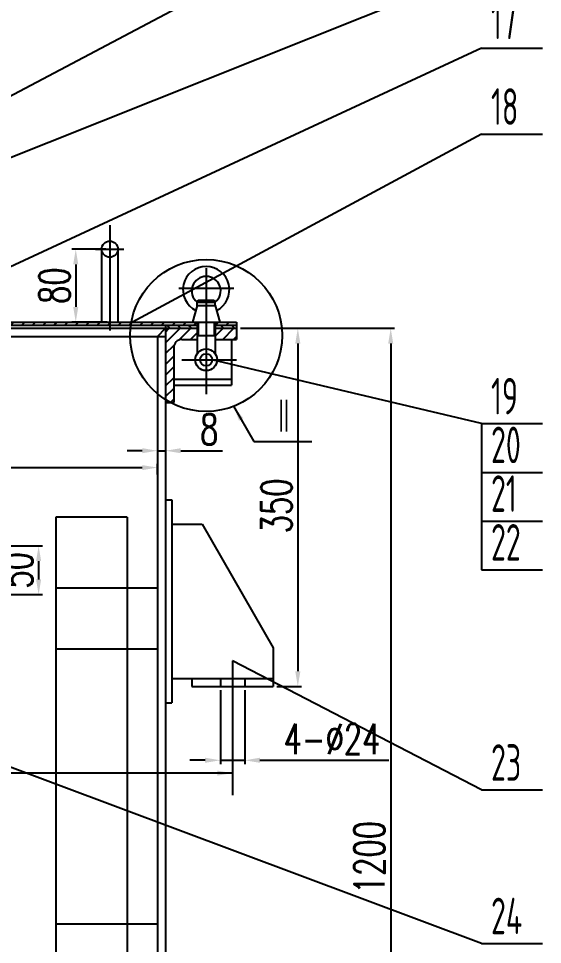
# Model space of a CAD drawing. Extents: x 8095 to 8689, y 0 to 841.
# Drawn here: x 8320 to 8406, y 526.6 to 678.7 of the extents above; entities that cross this region are included whole.
import ezdxf

# ---------------------------------------------------------------- set-up
doc = ezdxf.new("R2010")
doc.units = 0
doc.header["$LTSCALE"] = 10
doc.header["$MEASUREMENT"] = 0
doc.linetypes.add('HIDDEN', pattern=[0.375, 0.25, -0.125])
doc.layers.get('DEFPOINTS').update_dxf_attribs({"color": 5, "linetype": 'HIDDEN', "lineweight": 13})
doc.layers.add('DIM', color=7, linetype='CONTINUOUS')
doc.styles.add('HZ5', font='romans.shx', dxfattribs={"width": 0.7, "height": 5, "bigfont": 'hztxt.shx'})
doc.styles.add('J_BigFont', font='gbenor.shx', dxfattribs={"bigfont": 'gbcbig.shx'})
doc.dimstyles.new('机械制图iso', dxfattribs={"dimscale": 0, "dimtxt": 0.18, "dimasz": 2.5, "dimexe": 0.625, "dimexo": 0.625, "dimgap": 1, "dimtad": 1, "dimdec": 4, "dimzin": 0, "dimdsep": 46, "dimtxsty": 'HZ5', "dimcen": 0, "dimadec": 0, "dimazin": 0, "dimtfac": 1, "dimtdec": 4, "dimtofl": 0, "dimtmove": 0, "dimatfit": 2, "dimfxl": 0, "dimtolj": 1, "dimtzin": 0, "dimarcsym": 0})
pattern_1 = [(45, (687.716, 59.5515), (-0.88388348, 0.88388348), [])]

# ---------------------------------------------------------------- blocks, each defined once
blk = doc.blocks.new('*D165')
at = {"layer": 'DEFPOINTS', "color": 0}
for p in [(8365.86, 627.85), (8344.14, 506.51), (8381.12, 506.51)]:
    blk.add_point(p, dxfattribs=at)
at = {"layer": 'DIM', "color": 0, "lineweight": -2}
for p, q in [((8366.49, 627.85), (8381.74, 627.85)), ((8381.12, 625.35), (8381.12, 509.01)), ((8344.77, 506.51), (8381.74, 506.51))]:
    blk.add_line(p, q, dxfattribs=at)
at = {"layer": 'DIM', "color": 0}
for points in [[(8380.7, 625.35), (8381.53, 625.35), (8381.12, 627.85)], [(8380.7, 509.01), (8381.53, 509.01), (8381.12, 506.51)]]:
    blk.add_solid(points, dxfattribs=at)
at = {"layer": 'DIM', "color": 0, "insert": (8377.62, 540.92), "char_height": 5, "attachment_point": 5, "rotation": 90, "style": 'HZ5'}
blk.add_mtext('\\A1;1200', dxfattribs=at)
blk = doc.blocks.new('*D155')
at = {"layer": 'DEFPOINTS', "color": 0}
for p in [(8342.81, 604.97), (8192.81, 603.22), (8342.81, 603.22)]:
    blk.add_point(p, dxfattribs=at)
at = {"layer": 'DIM', "color": 0, "lineweight": -2}
for p, q in [((8192.81, 603.84), (8192.81, 605.59)), ((8342.81, 603.84), (8342.81, 605.59)), ((8195.31, 604.97), (8340.31, 604.97))]:
    blk.add_line(p, q, dxfattribs=at)
at = {"layer": 'DIM', "color": 0}
for points in [[(8195.31, 605.38), (8195.31, 604.55), (8192.81, 604.97)], [(8340.31, 605.38), (8340.31, 604.55), (8342.81, 604.97)]]:
    blk.add_solid(points, dxfattribs=at)
at = {"layer": 'DIM', "color": 0, "insert": (8280.85, 608.47), "char_height": 5, "attachment_point": 5, "style": 'HZ5'}
blk.add_mtext('\\A1;%%C1000', dxfattribs=at)
blk = doc.blocks.new('*D164')
at = {"layer": 'DEFPOINTS', "color": 0}
for p in [(8355.81, 627.85), (8361.81, 569.01), (8365.86, 569.01)]:
    blk.add_point(p, dxfattribs=at)
at = {"layer": 'DIM', "color": 0, "lineweight": -2}
for p, q in [((8356.44, 627.85), (8366.49, 627.85)), ((8365.86, 625.35), (8365.86, 571.51)), ((8362.44, 569.01), (8366.49, 569.01))]:
    blk.add_line(p, q, dxfattribs=at)
at = {"layer": 'DIM', "color": 0}
for points in [[(8365.44, 625.35), (8366.28, 625.35), (8365.86, 627.85)], [(8365.44, 571.51), (8366.28, 571.51), (8365.86, 569.01)]]:
    blk.add_solid(points, dxfattribs=at)
at = {"layer": 'DIM', "color": 0, "insert": (8362.36, 598.68), "char_height": 5, "attachment_point": 5, "rotation": 90, "style": 'HZ5'}
blk.add_mtext('\\A1;350', dxfattribs=at)
blk = doc.blocks.new('*D212')
at = {"layer": 'DEFPOINTS', "color": 0}
for p in [(8353.14, 569.01), (8357.14, 569.01), (8353.14, 556.89)]:
    blk.add_point(p, dxfattribs=at)
at = {"layer": 'DIM', "color": 0, "lineweight": -2}
for p, q in [((8353.14, 568.39), (8353.14, 556.27)), ((8357.14, 568.39), (8357.14, 556.27)), ((8350.64, 556.89), (8348.14, 556.89)), ((8353.14, 556.89), (8357.14, 556.89)), ((8359.64, 556.89), (8380.81, 556.89))]:
    blk.add_line(p, q, dxfattribs=at)
at = {"layer": 'DIM', "color": 0}
for points in [[(8350.64, 557.31), (8350.64, 556.48), (8353.14, 556.89)], [(8359.64, 557.31), (8359.64, 556.48), (8357.14, 556.89)]]:
    blk.add_solid(points, dxfattribs=at)
at = {"layer": 'DIM', "color": 0, "insert": (8371.48, 560.39), "char_height": 5, "attachment_point": 5, "style": 'HZ5'}
blk.add_mtext('\\A1;4-%%C24', dxfattribs=at)
blk = doc.blocks.new('*D175')
at = {"layer": 'DEFPOINTS', "color": 0}
for p in [(8313.64, 592.1), (8313.64, 584.1), (8323.29, 584.1)]:
    blk.add_point(p, dxfattribs=at)
at = {"layer": 'DIM', "color": 0, "lineweight": -2}
for p, q in [((8314.27, 592.1), (8323.92, 592.1)), ((8323.29, 589.6), (8323.29, 586.6)), ((8314.27, 584.1), (8323.92, 584.1))]:
    blk.add_line(p, q, dxfattribs=at)
at = {"layer": 'DIM', "color": 0}
for points in [[(8322.87, 589.6), (8323.71, 589.6), (8323.29, 592.1)], [(8322.87, 586.6), (8323.71, 586.6), (8323.29, 584.1)]]:
    blk.add_solid(points, dxfattribs=at)
at = {"layer": 'DIM', "color": 0, "insert": (8319.79, 588.1), "char_height": 5, "attachment_point": 5, "rotation": 90, "style": 'HZ5'}
blk.add_mtext('\\A1;50', dxfattribs=at)
blk = doc.blocks.new('*D156')
at = {"layer": 'DEFPOINTS', "color": 0}
for p in [(8342.81, 607.74), (8344.14, 607.74), (8344.14, 607.74)]:
    blk.add_point(p, dxfattribs=at)
at = {"layer": 'DIM', "color": 0, "lineweight": -2}
for p, q in [((8340.31, 607.74), (8337.81, 607.74)), ((8342.81, 607.74), (8344.14, 607.74)), ((8346.64, 607.74), (8353.48, 607.74))]:
    blk.add_line(p, q, dxfattribs=at)
at = {"layer": 'DIM', "color": 0}
for points in [[(8340.31, 608.16), (8340.31, 607.33), (8342.81, 607.74)], [(8346.64, 608.16), (8346.64, 607.33), (8344.14, 607.74)]]:
    blk.add_solid(points, dxfattribs=at)
at = {"layer": 'DIM', "color": 0, "insert": (8351.31, 611.24), "char_height": 5, "attachment_point": 5, "style": 'HZ5'}
blk.add_mtext('\\A1;8', dxfattribs=at)
blk = doc.blocks.new('*D174')
at = {"layer": 'DEFPOINTS', "color": 0}
for p in [(8334.98, 640.85), (8329.39, 628.85), (8335.15, 628.85)]:
    blk.add_point(p, dxfattribs=at)
at = {"layer": 'DIM', "color": 0, "lineweight": -2}
for p, q in [((8334.35, 640.85), (8328.76, 640.85)), ((8329.39, 638.35), (8329.39, 631.35)), ((8334.53, 628.85), (8328.76, 628.85))]:
    blk.add_line(p, q, dxfattribs=at)
at = {"layer": 'DIM', "color": 0}
for points in [[(8328.97, 638.35), (8329.8, 638.35), (8329.39, 640.85)], [(8328.97, 631.35), (8329.8, 631.35), (8329.39, 628.85)]]:
    blk.add_solid(points, dxfattribs=at)
at = {"layer": 'DIM', "color": 0, "insert": (8325.89, 634.85), "char_height": 5, "attachment_point": 5, "rotation": 90, "style": 'HZ5'}
blk.add_mtext('\\A1;80', dxfattribs=at)

msp = doc.modelspace()

# ---------------------------------------------------------------- hatches: boundary and pattern name
at = {"layer": 'DIM'}
h = msp.add_hatch(dxfattribs=at)
h.set_pattern_fill('ANSI31', color=256, scale=10, style=0)
h.set_pattern_definition(pattern_1)
h.paths.add_polyline_path([(8355.81115, 628.848), (8352.31115, 628.848), (8352.31115, 628.348), (8355.81115, 628.348)])
h.paths.add_polyline_path([(8349.31115, 628.848), (8334.97782, 628.848), (8334.97782, 628.348), (8349.31115, 628.348)])
h.paths.add_polyline_path([(8334.97782, 628.848), (8309.47782, 628.848, -0.414213562), (8308.97782, 629.348), (8308.97782, 632.18133, 0.414213562), (8308.64449, 632.51467), (8305.14449, 632.51467, 0.414213562), (8304.81115, 632.18133), (8304.81115, 629.51467), (8305.31115, 629.51467), (8305.31115, 631.68133, -0.414213562), (8305.64449, 632.01467), (8308.14449, 632.01467, -0.414213562), (8308.47782, 631.68133), (8308.47782, 629.348, 0.414213562), (8309.47782, 628.348), (8334.97782, 628.348)])
h = msp.add_hatch(dxfattribs=at)
h.set_pattern_fill('ANSI31', color=256, scale=10, angle=90, style=0)
h.set_pattern_definition([(135, (687.716, 59.5515), (-0.88388348, -0.88388348), [])])
h.paths.add_polyline_path([(8355.81115, 628.348), (8352.31115, 628.348), (8352.31115, 627.848), (8355.81115, 627.848)])
h.paths.add_polyline_path([(8349.31115, 628.348), (8344.14449, 628.348), (8344.14449, 627.848), (8349.31115, 627.848)])
h = msp.add_hatch(dxfattribs=at)
h.set_pattern_fill('ANSI31', color=256, scale=10, style=0)
h.set_pattern_definition(pattern_1)
h.paths.add_polyline_path([(8191.47782, 627.848), (8183.31115, 627.848), (8179.81115, 627.848), (8179.81115, 626.01467), (8183.31115, 626.01467), (8188.31115, 626.01467, -0.414213562), (8189.64449, 624.68133), (8189.64449, 615.68133), (8191.47782, 615.68133)])
h.paths.add_polyline_path([(8349.31115, 627.848), (8344.14449, 627.848), (8344.14449, 615.68133), (8345.47782, 615.68133), (8345.47782, 624.68133, -0.414213562), (8346.81115, 626.01467), (8349.31115, 626.01467)])
h.paths.add_polyline_path([(8355.81115, 627.848), (8352.31115, 627.848), (8352.31115, 626.01467), (8355.81115, 626.01467)])

# ---------------------------------------------------------------- linework, layer by layer
for p, q in [((8396.04254, 706.91954), (8291.0335, 651.33269)), ((8396.04254, 686.73987), (8273.47782, 637.82675)), ((8396.04254, 673.84551), (8306.99819, 632.51467)), ((8396.04254, 673.84551), (8406.04254, 673.84551)), ((8396.04254, 659.76236), (8338.68686, 628.848)), ((8396.04254, 659.76236), (8406.04254, 659.76236)), ((8334.97782, 644.79813), (8334.97782, 627.51467)), ((8332.64245, 640.848), (8337.31101, 640.848)), ((8333.64449, 640.848), (8333.64449, 628.848)), ((8336.31115, 640.848), (8336.31115, 628.848)), ((8350.81115, 637.7272), (8350.81115, 617.01016)), ((8346.34461, 634.44287), (8355.36498, 634.44287)), ((8349.31115, 631.58742), (8348.57713, 628.848)), ((8349.31115, 632.14846), (8349.47782, 632.48179)), ((8349.31115, 632.14846), (8352.31115, 632.14846)), ((8349.31115, 631.58742), (8349.31115, 632.14846)), ((8349.31115, 631.58742), (8352.31115, 631.58742)), ((8349.47782, 632.48179), (8352.14449, 632.48179)), ((8352.14449, 632.48179), (8352.31115, 632.14846)), ((8352.31115, 631.58742), (8352.31115, 632.14846)), ((8352.31115, 631.58742), (8353.04518, 628.848)), ((8309.47782, 628.848), (8355.81115, 628.848)), ((8309.47782, 628.348), (8349.31115, 628.348)), ((8344.14449, 628.348), (8344.14449, 502.348)), ((8349.31115, 628.848), (8349.31115, 623.65838)), ((8349.47782, 628.848), (8349.47782, 626.66578)), ((8352.14449, 628.848), (8352.14449, 626.66578)), ((8352.31115, 628.848), (8352.31115, 627.848)), ((8352.31115, 628.348), (8355.81115, 628.348)), ((8355.81115, 628.848), (8355.81115, 626.01467)), ((8271.97782, 627.848), (8349.31115, 627.848)), ((8342.81115, 626.51467), (8344.14449, 627.848)), ((8349.31115, 626.66578), (8352.31115, 626.66578)), ((8352.31115, 627.848), (8352.31115, 623.65838)), ((8352.31115, 627.848), (8355.81115, 627.848)), ((8271.97782, 626.51467), (8344.14449, 626.51467)), ((8342.81115, 626.51467), (8342.81115, 502.348)), ((8346.81115, 626.01467), (8349.31115, 626.01467)), ((8352.31115, 626.01467), (8355.81115, 626.01467)), ((8354.97782, 626.01467), (8354.97782, 618.51467)), ((8345.47782, 624.68133), (8345.47782, 615.68133)), ((8346.81115, 622.68133), (8355.81115, 622.68133)), ((8396.04254, 612.19071), (8351.81115, 622.68133)), ((8345.47782, 619.51467), (8354.97782, 619.51467)), ((8345.47782, 618.51467), (8354.97782, 618.51467)), ((8344.14449, 615.68133), (8345.47782, 615.68133)), ((8396.04254, 612.19071), (8406.04254, 612.19071)), ((8396.04254, 612.19071), (8396.04254, 588.19071)), ((8396.04254, 604.19071), (8406.04254, 604.19071)), ((8344.14449, 599.68133), (8345.14449, 599.68133)), ((8345.14449, 599.68133), (8345.14449, 566.348)), ((8326.14449, 596.82435), (8326.14449, 508.31549)), ((8337.81115, 596.82435), (8326.14449, 596.82435)), ((8337.81115, 596.82435), (8337.81115, 508.31549)), ((8345.14449, 595.68133), (8350.14449, 595.68133)), ((8350.14449, 595.68133), (8361.81115, 575.348)), ((8396.04254, 596.19071), (8406.04254, 596.19071)), ((8396.04254, 588.19071), (8406.04254, 588.19071)), ((8337.81115, 585.15768), (8326.14449, 585.15768)), ((8342.81115, 585.15768), (8337.81115, 585.15768)), ((8337.81115, 575.15768), (8326.14449, 575.15768)), ((8342.81115, 575.15768), (8337.81115, 575.15768)), ((8361.81115, 575.348), (8361.81115, 569.01467)), ((8396.04254, 552.0149), (8355.14449, 573.22052)), ((8355.14449, 573.22052), (8355.14449, 551.19016)), ((8396.04254, 526.81219), (8276.14849, 571.66154)), ((8345.14449, 570.348), (8361.81115, 570.348)), ((8348.47782, 570.348), (8348.47782, 569.01467)), ((8348.47782, 569.01467), (8361.81115, 569.01467)), ((8353.14449, 570.348), (8353.14449, 569.01467)), ((8357.14449, 570.348), (8357.14449, 569.01467)), ((8344.14449, 566.348), (8345.14449, 566.348)), ((8396.04254, 552.0149), (8406.04254, 552.0149)), ((8337.81115, 529.98215), (8326.14449, 529.98215)), ((8342.81115, 529.98215), (8337.81115, 529.98215)), ((8396.04254, 526.81219), (8406.04254, 526.81219))]:
    msp.add_line(p, q, dxfattribs=at)
for centre, radius in [((8334.97782, 640.848), 1.33333), ((8350.81115, 626.66578), 12.47294), ((8350.81115, 622.68133), 1.79014), ((8350.81115, 622.68133), 1)]:
    msp.add_circle(centre, radius, dxfattribs=at)
for centre, radius, start, end in [((8350.81115, 634.17391), 3.81607, 296.7859468, 243.2140532), ((8350.81115, 633.99532), 2.37926, 309.0831118, 230.9168882), ((8346.81115, 624.68133), 1.33333, 90, 180)]:
    msp.add_arc(centre, radius, start, end, dxfattribs=at)

# ---------------------------------------------------------------- texts
at = {"layer": 'DIM', "style": 'J_BigFont', "width": 0.7}
for s, p in [('17', (8397.58873, 675.35222)), ('18', (8397.58873, 661.26907)), ('19', (8397.58873, 613.69741)), ('Ⅱ', (8362.0597, 610.2976)), ('20', (8397.58873, 605.69741)), ('21', (8397.58873, 597.69741)), ('22', (8397.58873, 589.69741)), ('23', (8397.58873, 553.52161)), ('24', (8397.58873, 528.3189))]:
    msp.add_text(s, height=6, dxfattribs=at).set_placement(p)

# ---------------------------------------------------------------- dimensions: what is measured, and where the dimension line sits
at = {"layer": 'DIM'}
for base, p1, p2, text, picture, middle in [((8329.38573, 628.848), (8334.97782, 640.848), (8335.15133, 628.848), '80', '*D174', (8325.88573, 634.848)), ((8323.29106, 584.09943), (8313.64449, 592.09943), (8313.64449, 584.09943), '50', '*D175', (8319.79106, 588.09943))]:
    dim = msp.add_linear_dim(base=base, p1=p1, p2=p2, angle=90, text=text, dimstyle='机械制图iso', override={"dimscale": 1, "dimtofl": 1, "dimatfit": 0}, dxfattribs=at)
    dim.commit()
    dim.dimension.update_dxf_attribs({"geometry": picture, "text_midpoint": middle})
for base, p1, p2, text, picture, middle in [((8381.11552, 506.51467), (8365.86162, 627.848), (8344.14449, 506.51467), '1200', '*D165', (8381.11552, 540.91863)), ((8365.86162, 569.01467), (8355.81115, 627.848), (8361.81115, 569.01467), '350', '*D164', (8365.86162, 598.68133))]:
    dim = msp.add_linear_dim(base=base, p1=p1, p2=p2, angle=90, text=text, dimstyle='机械制图iso', override={"dimscale": 1, "dimtofl": 1, "dimatfit": 0}, dxfattribs=at)
    dim.commit()
    dim.dimension.update_dxf_attribs({"geometry": picture, "text_midpoint": middle, "dimtype": 160})
dim = msp.add_linear_dim(base=(8344.14449, 607.7433), p1=(8342.81115, 607.7433), p2=(8344.14449, 607.7433), text='8', dimstyle='机械制图iso', override={"dimscale": 1, "dimtofl": 1, "dimatfit": 0}, dxfattribs=at)
dim.commit()
dim.dimension.update_dxf_attribs({"geometry": '*D156', "text_midpoint": (8351.31115, 611.2433)})
for base, p1, p2, text, picture, middle in [((8342.81115, 604.96677), (8192.81115, 603.21704), (8342.81115, 603.21704), '%%C1000', '*D155', (8280.85092, 604.96677)), ((8353.14449, 556.89391), (8357.14449, 569.01467), (8353.14449, 569.01467), '4-%%C24', '*D212', (8371.47782, 556.89391))]:
    dim = msp.add_linear_dim(base=base, p1=p1, p2=p2, text=text, dimstyle='机械制图iso', override={"dimscale": 1, "dimtofl": 1, "dimatfit": 0}, dxfattribs=at)
    dim.commit()
    dim.dimension.update_dxf_attribs({"geometry": picture, "text_midpoint": middle, "dimtype": 160})

# ---------------------------------------------------------------- leaders
for points in [[(8355.31486, 615.03432), (8358.63548, 609.28284), (8368.16047, 609.28284)], [(8355.14449, 554.78205), (8247.03042, 554.78205)]]:
    msp.add_leader(points, dimstyle='机械制图iso', override={"dimscale": 1, "dimtad": 0, "dimtofl": 1, "dimatfit": 0}, dxfattribs=at)

doc.saveas('drawing.dxf')
